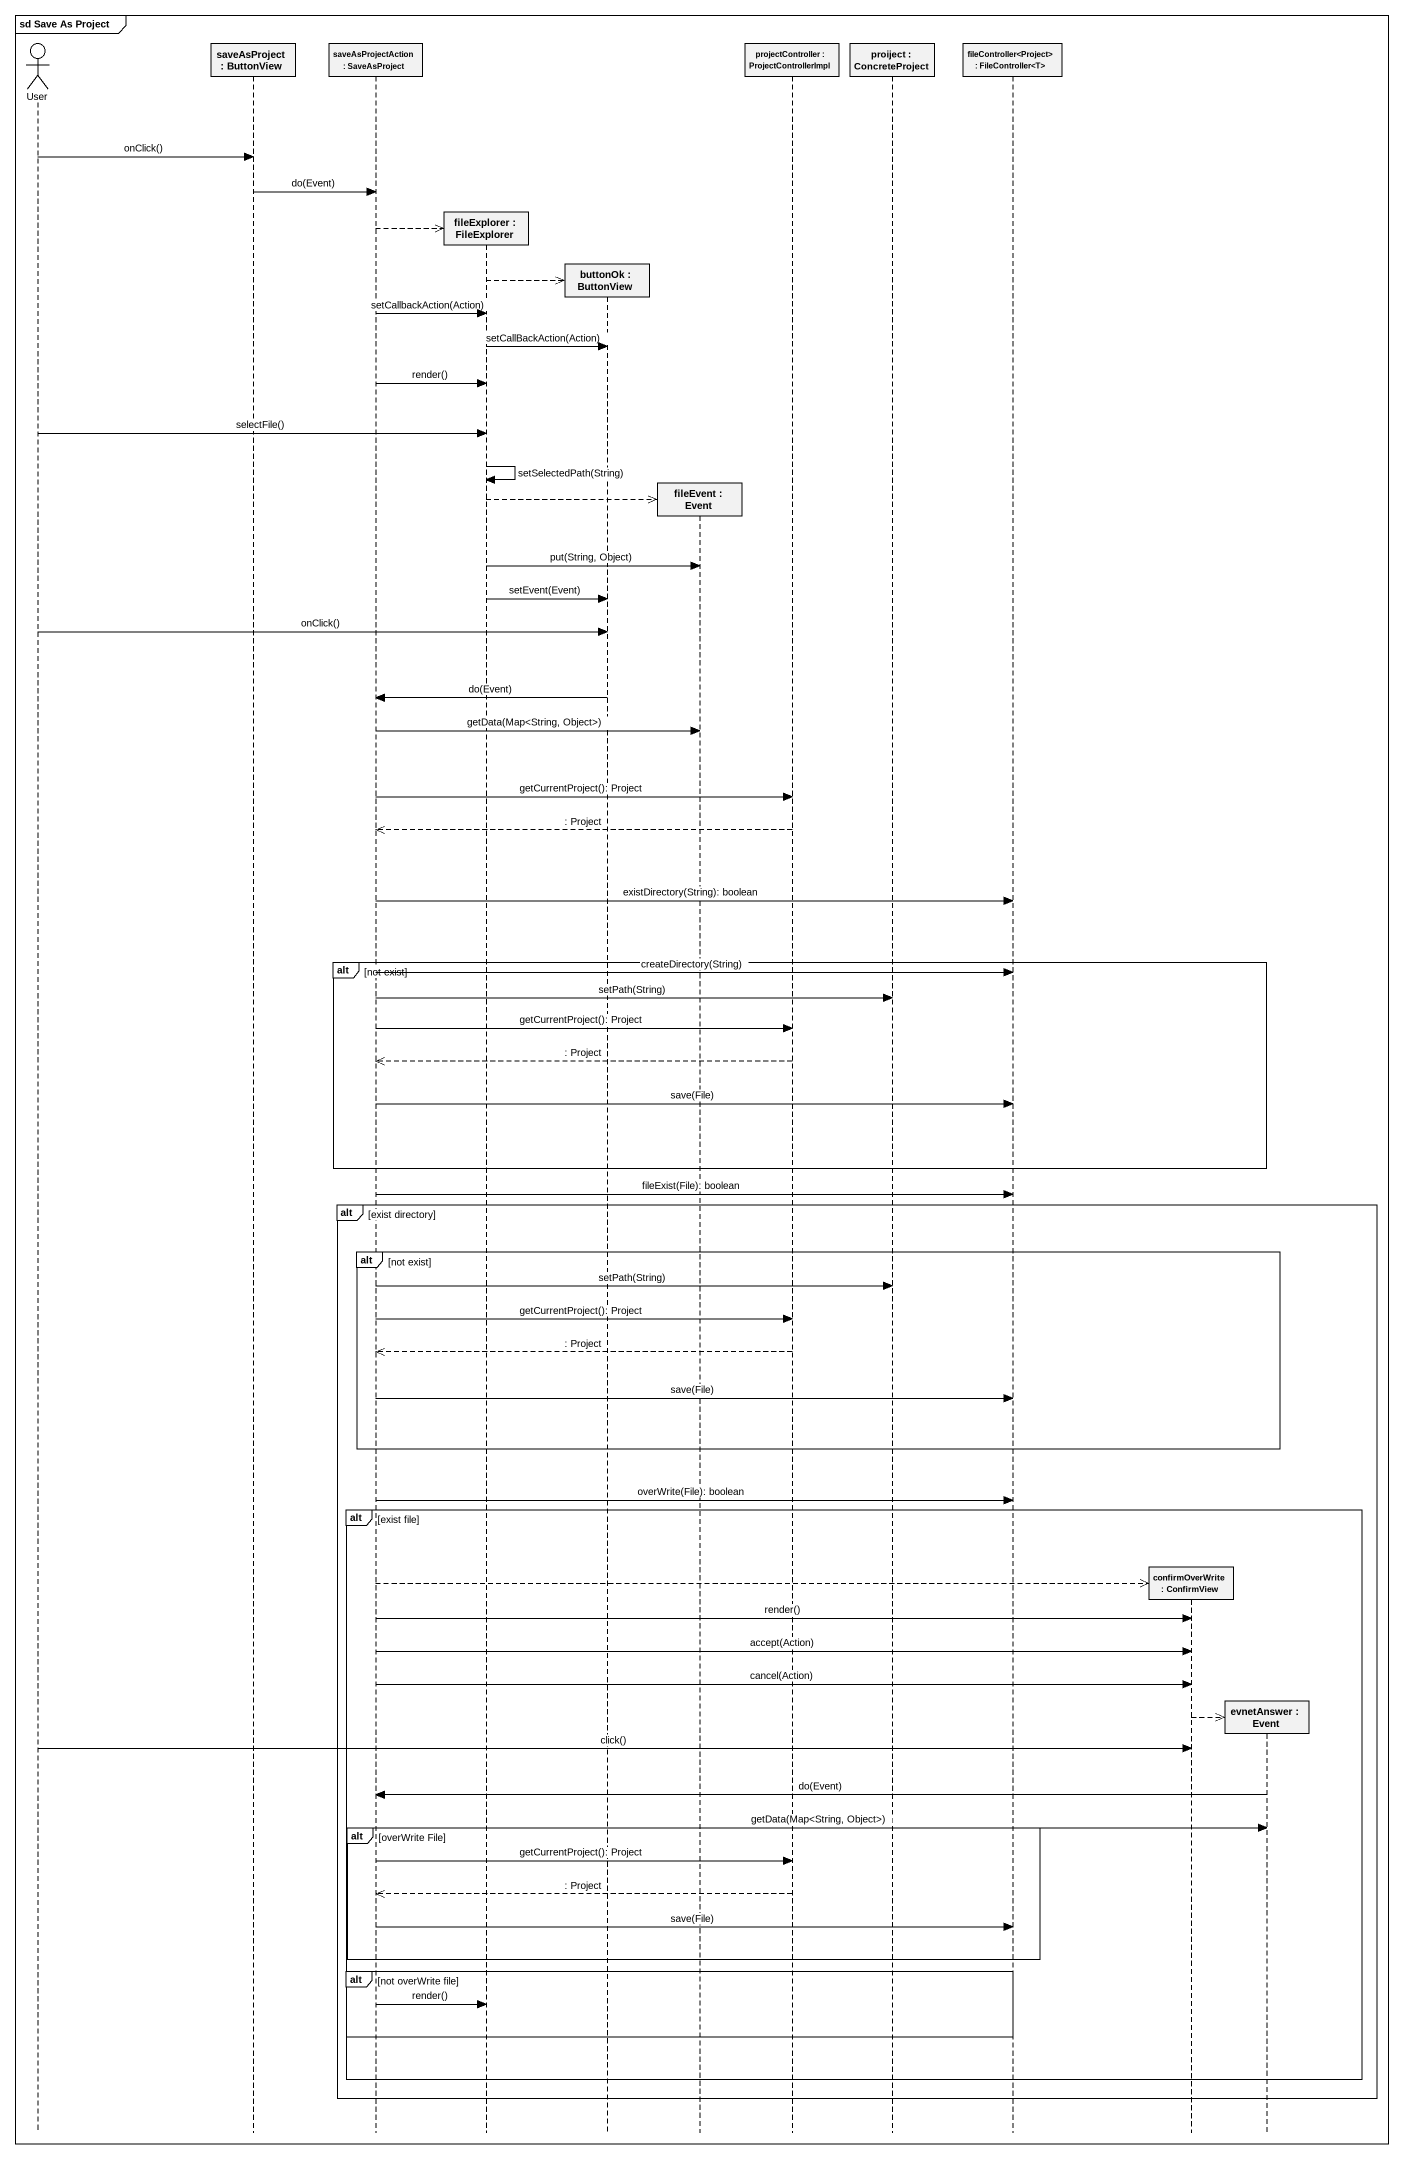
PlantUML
@startuml
mainframe sd Save As Project
hide footbox
actor User
participant "saveAsProject : ButtonView" as saveAsProject
participant "saveAsProjectAction : SaveAsProject" as saveAsProjectAction
participant "fileExplorer : FileExplorer" as fileExplorer
participant "buttonOk : ButtonView" as buttonOk
participant "fileEvent : Event" as fileEvent
participant "projectController : ProjectControllerImpl" as projectController
participant "proiject : ConcreteProject" as proiject
participant "fileController<Project> : FileController<T>" as fileController_Project
participant "confirmOverWrite : ConfirmView" as confirmOverWrite
participant "evnetAnswer : Event" as evnetAnswer

User -> saveAsProject : onClick()
saveAsProject -> saveAsProjectAction : do(Event)
saveAsProjectAction -->> fileExplorer **
fileExplorer -->> buttonOk **
saveAsProjectAction -> fileExplorer : setCallbackAction(Action)
fileExplorer -> buttonOk : setCallBackAction(Action)
saveAsProjectAction -> fileExplorer : render()
User -> fileExplorer : selectFile()
fileExplorer -> fileExplorer : setSelectedPath(String)
fileExplorer -->> fileEvent **
fileExplorer -> fileEvent : put(String, Object)
fileExplorer -> buttonOk : setEvent(Event)
User -> buttonOk : onClick()
buttonOk -> saveAsProjectAction : do(Event)
saveAsProjectAction -> fileEvent : getData(Map<String, Object>)
saveAsProjectAction -> projectController : getCurrentProject(): Project
projectController -->> saveAsProjectAction : : Project
saveAsProjectAction -> fileController_Project : existDirectory(String): boolean
alt not exist
  saveAsProjectAction -> fileController_Project : createDirectory(String)
  saveAsProjectAction -> proiject : setPath(String)
  saveAsProjectAction -> projectController : getCurrentProject(): Project
  projectController -->> saveAsProjectAction : : Project
  saveAsProjectAction -> fileController_Project : save(File)
end
saveAsProjectAction -> fileController_Project : fileExist(File): boolean
alt exist directory
  alt not exist
    saveAsProjectAction -> proiject : setPath(String)
    saveAsProjectAction -> projectController : getCurrentProject(): Project
    projectController -->> saveAsProjectAction : : Project
    saveAsProjectAction -> fileController_Project : save(File)
  end
  saveAsProjectAction -> fileController_Project : overWrite(File): boolean
  alt exist file
    saveAsProjectAction -->> confirmOverWrite **
    saveAsProjectAction -> confirmOverWrite : render()
    saveAsProjectAction -> confirmOverWrite : accept(Action)
    saveAsProjectAction -> confirmOverWrite : cancel(Action)
    confirmOverWrite -->> evnetAnswer **
    User -> confirmOverWrite : click()
    evnetAnswer -> saveAsProjectAction : do(Event)
    alt overWrite File
      saveAsProjectAction -> evnetAnswer : getData(Map<String, Object>)
      saveAsProjectAction -> projectController : getCurrentProject(): Project
      projectController -->> saveAsProjectAction : : Project
      saveAsProjectAction -> fileController_Project : save(File)
    end
    alt not overWrite file
      saveAsProjectAction -> fileExplorer : render()
    end
  end
end
@enduml
